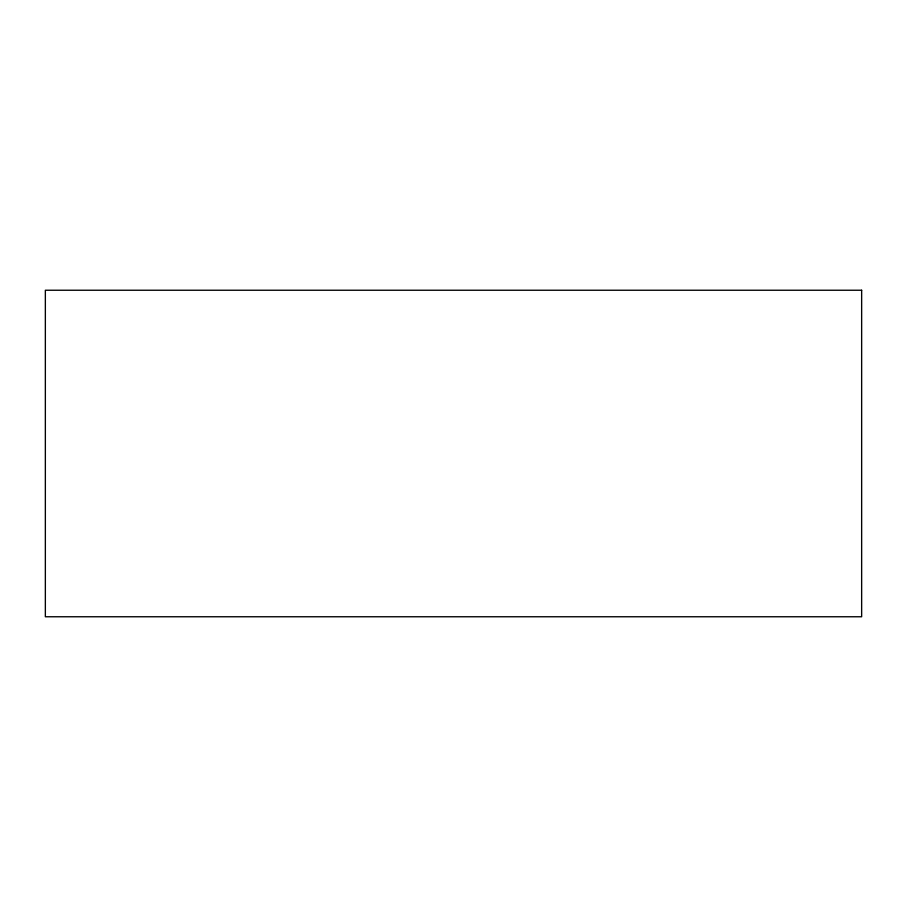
<?xml version="1.0" encoding="UTF-8"?>
<svg xmlns="http://www.w3.org/2000/svg" width="907" height="907" viewBox="0 0 907 907"><rect width="100%" height="100%" fill="white"/><g stroke="black" fill="none" stroke-linecap="round" stroke-linejoin="round"><path stroke-width="1.36" d="M861.65 290.24L45.35 290.24L45.35 616.76L861.65 616.76L861.65 290.24"/></g></svg>
